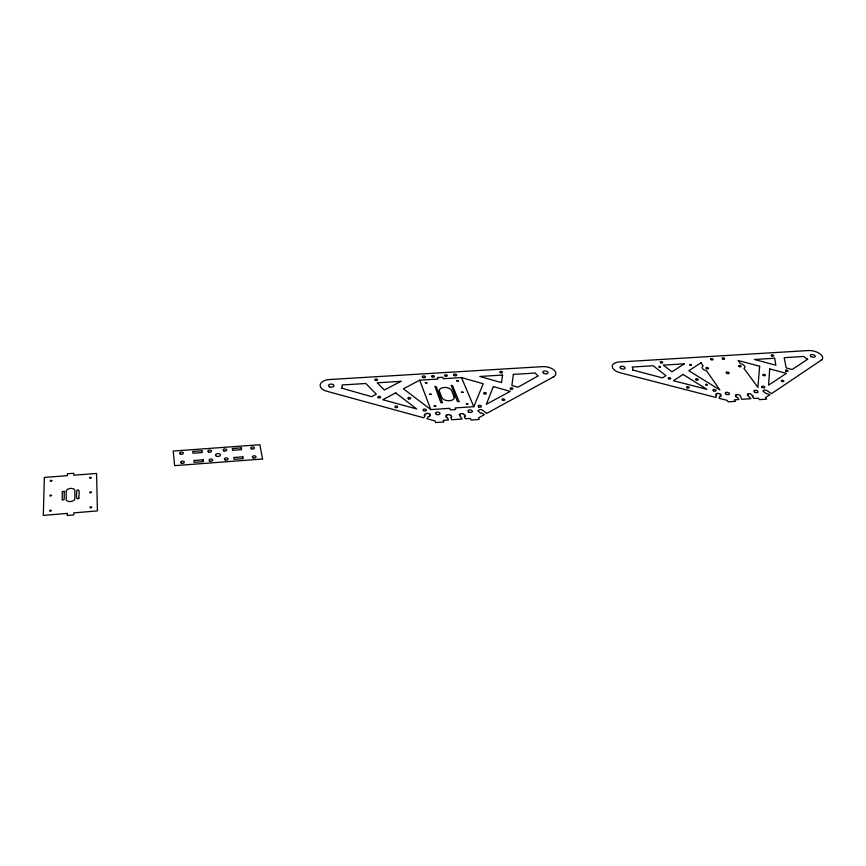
<?xml version="1.0" encoding="UTF-8"?>
<svg xmlns="http://www.w3.org/2000/svg" width="866" height="866" viewBox="0 0 866 866"><rect width="100%" height="100%" fill="white"/><g stroke="black" fill="none" stroke-linecap="round" stroke-linejoin="round"><path stroke-width="1.3" d="M473.789 406.674L483.217 383.746L461.491 377.598L443.295 378.713L442.699 377.23L437.482 377.544L438.077 379.037L419.707 380.174L403.404 388.802L430.792 409.596L449.692 408.319L450.331 409.91L455.711 409.542L455.072 407.951L473.789 406.674L461.491 377.598M821.726 359.834L771.53 393.619L766.367 390.263L764.494 389.949L762.816 391.064L766.031 393.413L769.852 394.744L765.522 397.656L766.627 399.15L759.46 399.659L758.367 398.165L753.831 398.479L752.229 396.282L753.182 396.206L750.378 393.727L747.52 393.922L748.159 394.82L747.206 394.885L750.952 398.685L741.826 399.323L740.029 395.383L738.438 394.56L735.559 394.755L736.187 395.643L735.234 395.719L736.414 397.386L737.377 397.321L738.936 399.529L734.357 399.854L735.418 401.359L728.154 401.867L727.104 400.363L719.083 398.284L719.743 396.292L720.772 396.563L721.27 395.048L720.231 394.788L720.501 393.987L717.405 393.186L717.135 393.987L716.106 393.716L715.597 395.221L716.637 395.491L715.966 397.483L620.749 372.91A10.392 5.488 10.3 0 1 612.284 366.783A10.392 5.488 10.3 0 1 619.114 362.01L808.357 350.546A10.186 4.936 14.2 0 1 819.766 353.664A10.186 4.936 14.2 0 1 821.726 359.834L820.968 360.343M553.937 376.645L486.605 413.439L482.091 409.813L480.132 409.477L477.88 410.7L480.608 413.234L481.355 412.833L484.354 414.673L478.53 417.856L479.212 419.48L471.104 420.053L470.433 418.43L465.291 418.787L464.317 416.394L465.399 416.319L464.652 414.511L463.581 414.587L463.18 413.623L459.943 413.851L460.333 414.814L459.261 414.89L462.043 419.025L451.716 419.75L450.764 417.347L451.857 417.271L451.143 415.453L450.049 415.528L449.671 414.565L446.423 414.792L446.802 415.756L445.709 415.832L446.423 417.65L447.505 417.574L448.447 419.978L443.262 420.346L443.89 421.98L435.663 422.554L435.046 420.919L426.895 418.689L428.345 416.503L429.395 416.795L430.478 415.16L429.439 414.868L430.012 413.991L426.873 413.136L426.288 414.013L425.249 413.721L424.145 415.355L425.195 415.648L423.745 417.813L327.196 391.345A11.063 6.181 2.2 0 1 320.193 384.731A11.063 6.181 2.2 0 1 329.491 379.535L542.452 366.643A10.522 5.694 8.3 0 1 553.926 369.988A10.522 5.694 8.3 0 1 553.937 376.645L552.919 377.197M419.707 380.174L430.792 409.596M66.249 491.314L66.195 499.271A4.362 2.587 -7.2 0 0 70.525 501.533A4.362 2.587 -7.2 0 0 74.877 498.578L74.855 490.632A4.33 2.555 -7 0 0 70.557 488.413A4.33 2.555 -7 0 0 66.249 491.314M67.223 513.408L67.212 515.476L73.794 514.924L73.783 512.867L97.436 510.897L96.559 473.464L73.751 475.196L73.751 473.28L67.429 473.756L67.418 475.672L44.361 477.426L43.3 515.4L67.223 513.408M64.246 491.39L64.181 499.52L62.796 500.104L62.211 499.747L62.265 491.552L64.246 491.39M769.701 368.905L768.575 385.164L786.393 373.343L769.701 368.905M759.644 366.231L757.923 387.362L743.959 368.44A5.164 2.609 13 0 0 740.408 363.623L738.103 360.505L759.644 366.231M91.666 507.292C89.588 509.641 89.382 505.3 91.666 507.292M91.395 492.289C89.328 494.573 89.144 490.34 91.395 492.289M91.125 477.696C89.046 479.916 88.949 475.791 91.125 477.696M78.871 498.253C75.19 501.511 76.847 491.401 76.879 490.318C80.83 487.645 78.395 497.084 78.871 498.253M707.273 384.894C704.805 386.528 705.205 382.512 707.273 384.894M51.235 510.626C49.081 513.008 48.972 508.613 51.235 510.626M51.549 495.449C49.384 497.766 49.319 493.49 51.549 495.449M513.332 374.393L511.893 385.522L517.933 387.221L538.241 375.855A10.522 5.694 8.3 0 1 535.415 373.03L513.332 374.393M51.852 480.706C49.665 482.979 49.741 478.779 51.852 480.706M502.561 375.054L501.49 382.588L479.775 376.461L502.561 375.054M691.241 365.073C689.141 366.686 688.979 362.8 691.241 365.073M467.965 403.957L466.319 403.816L467.965 403.957M463.094 392.32L461.47 392.179L463.094 392.32M459.012 401.499L457.421 401.543L451.218 385.359L452.528 385.619L459.012 401.499M458.352 380.964L456.75 380.824L458.352 380.964M660.455 366.989C658.052 368.58 658.463 364.673 660.455 366.989M442.45 402.603L440.902 402.701L434.916 386.398L436.226 386.658L442.45 402.603M435.815 406.122L434.158 405.981L435.815 406.122M431.311 394.376L429.688 394.182L431.311 394.376M426.927 382.924L425.325 382.729L426.927 382.924M493.36 386.615L486.356 404.26L510.215 391.378L493.36 386.615M632.635 369.966L662.447 377.901L665.954 375.638L653.17 365.755L632.18 367.043A10.392 5.488 10.3 0 1 632.635 369.966M341.529 388.13L371.611 396.66L376.32 394.203L365.788 383.508L342.102 384.969A11.063 6.181 2.2 0 1 341.529 388.13M807.632 359.26L792.163 369.522L786.187 367.931L784.195 357.658L803.843 356.446A10.186 4.936 14.2 0 0 807.242 359.065L807.632 359.26M683.079 374.458L673.445 380.726L706.937 389.343L683.079 374.458M700.995 362.8L688.827 370.713L719.863 389.949L706.569 370.821A5.174 2.663 12.3 0 1 702.532 368.526A5.174 2.663 12.3 0 1 703.192 365.95L700.995 362.8M684.367 363.817L671.962 371.785L663.28 365.127L684.367 363.817M395.697 392.872L382.761 399.713L416.698 408.979L395.697 392.872M400.958 381.332L384.374 390.003L377.197 382.804L400.958 381.332M203.109 459.814L193.843 460.506L194.071 462.336L203.348 461.632L203.109 459.814M242.848 456.837L233.733 457.519L234.026 459.326L243.151 458.644L242.848 456.837M262.571 459.012L174.661 465.659L173.178 451.045L259.854 444.745L262.571 459.012M201.93 450.764L192.75 451.435L192.966 453.232L202.157 452.561L201.93 450.764M241.322 447.884L232.283 448.545L232.575 450.331L241.625 449.66L241.322 447.884M774.615 358.243L754.351 359.498L775.871 365.203L774.615 358.243M454.098 396.736L451.597 390.577A6.257 3.507 5.5 0 0 444.106 387.459A6.257 3.507 5.5 0 0 439.441 391.367L441.866 397.537A6.3 3.551 5.6 0 0 449.411 400.72A6.3 3.551 5.6 0 0 454.098 396.736M543.913 373.419A2.63 1.418 8.3 0 0 548.026 372.813A2.63 1.418 8.3 0 0 544.357 370.994A2.63 1.418 8.3 0 0 543.913 373.419M329.621 386.853A2.76 1.548 2.2 0 0 333.995 385.879A2.76 1.548 2.2 0 0 330.119 384.201A2.76 1.548 2.2 0 0 329.621 386.853M375.422 380.369A1.364 0.758 3.5 0 0 377.554 379.893A1.364 0.758 3.5 0 0 375.606 379.07A1.364 0.758 3.5 0 0 375.422 380.369M500.386 372.64A1.321 0.725 7.1 0 0 502.486 372.337A1.321 0.725 7.1 0 0 500.678 371.417A1.321 0.725 7.1 0 0 500.386 372.64M408.514 398.858A1.386 0.779 4.5 0 0 410.646 398.36A1.386 0.779 4.5 0 0 408.644 397.505A1.386 0.779 4.5 0 0 408.514 398.858M484.181 393.824A1.353 0.758 6.7 0 0 486.346 393.5A1.353 0.758 6.7 0 0 484.495 392.547A1.353 0.758 6.7 0 0 484.181 393.824M510.615 389.05A1.342 0.747 7.5 0 0 512.813 388.834A1.342 0.747 7.5 0 0 511.07 387.816A1.342 0.747 7.5 0 0 510.615 389.05M378.355 397.721A1.386 0.79 3.5 0 0 380.575 397.288A1.386 0.79 3.5 0 0 378.669 396.379A1.386 0.79 3.5 0 0 378.355 397.721M395.491 407.442A1.396 0.801 4 0 0 397.71 406.998A1.396 0.801 4 0 0 395.762 406.078A1.396 0.801 4 0 0 395.491 407.442M502.561 400.244A1.364 0.769 7.3 0 0 504.683 399.854A1.364 0.769 7.3 0 0 502.745 398.934A1.364 0.769 7.3 0 0 502.561 400.244M422.781 377.479A1.613 0.888 4.9 0 0 425.412 377.111A1.613 0.888 4.9 0 0 423.279 375.985A1.613 0.888 4.9 0 0 422.781 377.479M454.065 375.563A1.602 0.877 5.8 0 0 456.642 375.205A1.602 0.877 5.8 0 0 454.498 374.09A1.602 0.877 5.8 0 0 454.065 375.563M423.615 410.69A1.678 0.963 4.9 0 0 426.343 410.278A1.678 0.963 4.9 0 0 424.124 409.077A1.678 0.963 4.9 0 0 423.615 410.69M478.746 406.933A1.656 0.942 6.6 0 0 481.388 406.533A1.656 0.942 6.6 0 0 479.147 405.342A1.656 0.942 6.6 0 0 478.746 406.933M432.123 376.818A1.342 0.736 5.2 0 0 434.299 376.515A1.342 0.736 5.2 0 0 432.513 375.573A1.342 0.736 5.2 0 0 432.123 376.818M445.146 376.017A1.342 0.736 5.5 0 0 447.311 375.714A1.342 0.736 5.5 0 0 445.525 374.783A1.342 0.736 5.5 0 0 445.146 376.017M811.139 356.532A2.544 1.234 14.2 0 0 815.209 356.597A2.544 1.234 14.2 0 0 811.951 354.54A2.544 1.234 14.2 0 0 811.139 356.532M696.199 379.86A1.31 0.682 12.2 0 0 698.267 379.73A1.31 0.682 12.2 0 0 696.491 378.713A1.31 0.682 12.2 0 0 696.199 379.86M668.584 378.734A1.31 0.693 11.6 0 0 670.706 378.669A1.31 0.693 11.6 0 0 669.039 377.619A1.31 0.693 11.6 0 0 668.584 378.734M771.66 355.861A1.277 0.628 13.5 0 0 773.717 355.894A1.277 0.628 13.5 0 0 772.126 354.865A1.277 0.628 13.5 0 0 771.66 355.861M660.661 362.746A1.288 0.671 11.2 0 0 662.717 362.616A1.288 0.671 11.2 0 0 661.007 361.631A1.288 0.671 11.2 0 0 660.661 362.746M785.938 371.113A1.299 0.649 14 0 0 787.984 371.081A1.299 0.649 14 0 0 786.263 370.053A1.299 0.649 14 0 0 785.938 371.113M781.792 381.354A1.31 0.66 14.1 0 0 783.871 381.321A1.31 0.66 14.1 0 0 782.15 380.261A1.31 0.66 14.1 0 0 781.792 381.354M762.145 387.427A1.591 0.812 13.8 0 0 764.721 387.448A1.591 0.812 13.8 0 0 762.74 386.117A1.591 0.812 13.8 0 0 762.145 387.427M763.238 375.389A1.299 0.66 13.6 0 0 765.349 375.422A1.299 0.66 13.6 0 0 763.725 374.339A1.299 0.66 13.6 0 0 763.238 375.389M620.9 368.483A2.598 1.375 10.3 0 0 625.09 368.223A2.598 1.375 10.3 0 0 621.701 366.221A2.598 1.375 10.3 0 0 620.9 368.483M687.009 387.73A1.321 0.704 12.1 0 0 689.141 387.654A1.321 0.704 12.1 0 0 687.431 386.582A1.321 0.704 12.1 0 0 687.009 387.73M713.541 390.837A1.591 0.834 12.8 0 0 716.03 390.663A1.591 0.834 12.8 0 0 713.865 389.429A1.591 0.834 12.8 0 0 713.541 390.837M722.677 358.946A1.277 0.649 12.5 0 0 724.68 358.816A1.277 0.649 12.5 0 0 722.937 357.853A1.277 0.649 12.5 0 0 722.677 358.946M711.105 359.65A1.277 0.649 12.3 0 0 713.108 359.531A1.277 0.649 12.3 0 0 711.376 358.556A1.277 0.649 12.3 0 0 711.105 359.65M706.461 368.645A1.299 0.66 12.3 0 0 708.485 368.515A1.299 0.66 12.3 0 0 706.732 367.53A1.299 0.66 12.3 0 0 706.461 368.645M738.99 366.502A1.288 0.649 13 0 0 741.09 366.535A1.288 0.649 13 0 0 739.51 365.474A1.288 0.649 13 0 0 738.99 366.502M726.563 373.224A1.559 0.801 12.8 0 0 729.118 373.268A1.559 0.801 12.8 0 0 727.213 371.969A1.559 0.801 12.8 0 0 726.563 373.224M436.377 414.305A2.23 1.288 5.3 0 0 439.993 413.753A2.23 1.288 5.3 0 0 437.027 412.14A2.23 1.288 5.3 0 0 436.377 414.305M468.809 412.064A2.219 1.267 6.3 0 0 472.371 411.523A2.219 1.267 6.3 0 0 469.372 409.921A2.219 1.267 6.3 0 0 468.809 412.064M725.892 394.03A2.133 1.115 13.1 0 0 729.378 394.073A2.133 1.115 13.1 0 0 726.769 392.266A2.133 1.115 13.1 0 0 725.892 394.03M754.567 392.06A2.133 1.104 13.7 0 0 758.021 392.092A2.133 1.104 13.7 0 0 755.379 390.306A2.133 1.104 13.7 0 0 754.567 392.06M216.619 456.295A2.446 1.451 -2 0 0 220.386 455.04A2.446 1.451 -2 0 0 216.803 453.773A2.446 1.451 -2 0 0 216.619 456.295M208.674 452.041A1.84 1.083 -2.2 0 0 211.51 451.11A1.84 1.083 -2.2 0 0 208.836 450.158A1.84 1.083 -2.2 0 0 208.674 452.041M223.893 450.915A1.829 1.083 -1.7 0 0 226.686 449.995A1.829 1.083 -1.7 0 0 224.013 449.053A1.829 1.083 -1.7 0 0 223.893 450.915M225.268 459.943A1.84 1.093 -1.8 0 0 228.083 459.002A1.84 1.093 -1.8 0 0 225.387 458.038A1.84 1.093 -1.8 0 0 225.268 459.943M209.918 461.102A1.851 1.104 -2.3 0 0 212.765 460.149A1.851 1.104 -2.3 0 0 210.07 459.186A1.851 1.104 -2.3 0 0 209.918 461.102M180.453 454.109A1.851 1.093 -3.1 0 0 183.332 453.167A1.851 1.093 -3.1 0 0 180.658 452.214A1.851 1.093 -3.1 0 0 180.453 454.109M181.438 463.245A1.873 1.104 -3.2 0 0 184.339 462.282A1.873 1.104 -3.2 0 0 181.654 461.318A1.873 1.104 -3.2 0 0 181.438 463.245M253.262 457.843A1.829 1.093 -0.9 0 0 256.033 456.902A1.829 1.093 -0.9 0 0 253.327 455.949A1.829 1.093 -0.9 0 0 253.262 457.843M251.638 448.88A1.808 1.072 -0.8 0 0 254.388 447.971A1.808 1.072 -0.8 0 0 251.714 447.029A1.808 1.072 -0.8 0 0 251.638 448.88"/></g></svg>
